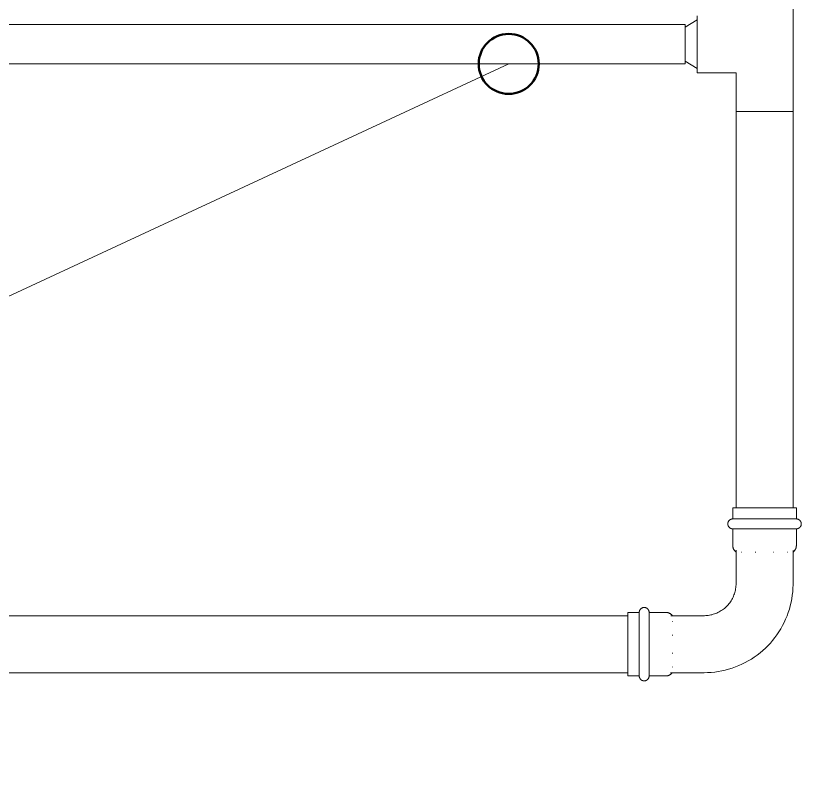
# Model space of a CAD drawing. Header units: inches. Extents: x -3679 to 241, y -496 to 1784.
# Drawn here: x -2619.94 to -2593.78, y 128.83 to 153.95 of the extents above; entities that cross this region are included whole.
import ezdxf

# ---------------------------------------------------------------- set-up
doc = ezdxf.new("R2010")
doc.units = ezdxf.units.IN
doc.header["$MEASUREMENT"] = 0
doc.layers.add('G-ANNO-DIMS', color=251, linetype='Continuous', lineweight=9)
doc.layers.add('P-PIPE', color=1, linetype='Continuous', lineweight=9)

# ---------------------------------------------------------------- blocks, each defined once
blk = doc.blocks.new('Victaulic-VicPress316-Elbow 90-45deg Style P568_P571 - Standard-V4-SECOND LEVEL')
at = {"layer": 'P-PIPE'}
for p, q in [((-1.059, 4.55), (-1.059, 4.174)), ((1.059, 4.55), (-1.059, 4.55)), ((1.059, 4.174), (1.059, 4.55)), ((-1.059, 4.174), (1.059, 4.174)), ((-1.059, 3.845), (-1.059, 3.289)), ((-1.059, 3.845), (1.059, 3.845)), ((1.059, 3.289), (1.059, 3.845)), ((-0.95, 3.136), (-0.95, 2.015)), ((-0.769, 3.071), (-0.753, 3.071)), ((-0.312, 3.071), (-0.294, 3.071)), ((0.294, 3.071), (0.312, 3.071)), ((0.753, 3.071), (0.769, 3.071)), ((0.95, 2.015), (0.95, 3.119)), ((-4.174, 1.059), (-4.55, 1.059)), ((-4.55, 1.059), (-4.55, -1.059)), ((-4.174, -1.059), (-4.174, 1.059)), ((-3.289, 1.059), (-3.845, 1.059)), ((-3.845, -1.059), (-3.845, 1.059)), ((-2.015, 0.95), (-3.119, 0.95)), ((-3.071, 0.753), (-3.071, 0.769)), ((-3.071, 0.294), (-3.071, 0.312)), ((-3.071, -0.312), (-3.071, -0.294)), ((-3.071, -0.769), (-3.071, -0.753)), ((-3.134, -0.95), (-2.015, -0.95)), ((-4.55, -1.059), (-4.174, -1.059)), ((-3.845, -1.059), (-3.289, -1.059))]:
    blk.add_line(p, q, dxfattribs=at)
at = {"layer": 'P-PIPE', "flags": 128}
for points in [[(-1.059, 3.845), (-1.066, 3.846), (-1.072, 3.846), (-1.079, 3.847), (-1.085, 3.848), (-1.092, 3.849), (-1.098, 3.85), (-1.104, 3.852), (-1.111, 3.854), (-1.117, 3.856), (-1.123, 3.858), (-1.129, 3.861), (-1.135, 3.864), (-1.141, 3.867), (-1.146, 3.871), (-1.152, 3.874), (-1.157, 3.878), (-1.162, 3.882), (-1.167, 3.886), (-1.172, 3.891), (-1.177, 3.895), (-1.181, 3.9), (-1.186, 3.905), (-1.19, 3.91), (-1.194, 3.916), (-1.197, 3.921), (-1.201, 3.927), (-1.204, 3.932), (-1.207, 3.938), (-1.21, 3.944), (-1.212, 3.95), (-1.215, 3.957), (-1.217, 3.963), (-1.218, 3.969), (-1.22, 3.976), (-1.221, 3.982), (-1.222, 3.989), (-1.223, 3.995), (-1.223, 4.002), (-1.223, 4.008), (-1.223, 4.015), (-1.223, 4.021), (-1.223, 4.028), (-1.222, 4.034), (-1.221, 4.041), (-1.219, 4.047), (-1.218, 4.054), (-1.216, 4.06), (-1.214, 4.066), (-1.211, 4.072), (-1.209, 4.078), (-1.206, 4.084), (-1.203, 4.09), (-1.199, 4.096), (-1.196, 4.101), (-1.192, 4.107), (-1.188, 4.112), (-1.184, 4.117), (-1.179, 4.122), (-1.175, 4.127), (-1.17, 4.131), (-1.165, 4.136), (-1.16, 4.14), (-1.155, 4.144), (-1.149, 4.147), (-1.144, 4.151), (-1.138, 4.154), (-1.132, 4.157), (-1.126, 4.16), (-1.12, 4.163), (-1.114, 4.165), (-1.108, 4.167), (-1.102, 4.169), (-1.095, 4.17), (-1.089, 4.172), (-1.082, 4.173), (-1.076, 4.174), (-1.069, 4.174), (-1.063, 4.174), (-1.059, 4.174)], [(1.059, 4.174), (1.058, 4.174), (1.056, 4.174), (1.051, 4.174), (1.045, 4.174), (1.038, 4.174), (1.029, 4.174), (1.018, 4.174), (1.005, 4.174), (0.991, 4.174), (0.975, 4.174), (0.958, 4.174), (0.939, 4.174), (0.919, 4.174), (0.897, 4.174), (0.874, 4.174), (0.849, 4.174), (0.823, 4.174), (0.796, 4.174), (0.768, 4.174), (0.738, 4.174), (0.707, 4.174), (0.675, 4.174), (0.642, 4.174), (0.607, 4.174), (0.572, 4.174), (0.536, 4.174), (0.499, 4.174), (0.461, 4.174), (0.423, 4.174), (0.384, 4.174), (0.344, 4.174), (0.304, 4.174), (0.263, 4.174), (0.222, 4.174), (0.18, 4.174), (0.138, 4.174), (0.096, 4.174), (0.054, 4.174), (0.011, 4.174), (-0.031, 4.174), (-0.073, 4.174), (-0.115, 4.174), (-0.157, 4.174), (-0.199, 4.174), (-0.241, 4.174), (-0.282, 4.174), (-0.322, 4.174), (-0.362, 4.174), (-0.402, 4.174), (-0.441, 4.174), (-0.479, 4.174), (-0.516, 4.174), (-0.553, 4.174), (-0.588, 4.174), (-0.623, 4.174), (-0.657, 4.174), (-0.69, 4.174), (-0.721, 4.174), (-0.752, 4.174), (-0.781, 4.174), (-0.809, 4.174), (-0.836, 4.174), (-0.861, 4.174), (-0.885, 4.174), (-0.907, 4.174), (-0.929, 4.174), (-0.948, 4.174), (-0.966, 4.174), (-0.983, 4.174), (-0.998, 4.174), (-1.011, 4.174), (-1.023, 4.174), (-1.033, 4.174), (-1.042, 4.174), (-1.048, 4.174), (-1.054, 4.174), (-1.057, 4.174), (-1.059, 4.174), (-1.059, 4.174)], [(-1.059, 4.174), (-1.058, 4.174), (-1.056, 4.174), (-1.051, 4.174), (-1.045, 4.174), (-1.038, 4.174), (-1.029, 4.174), (-1.018, 4.174)], [(1.023, 4.174), (1.033, 4.174), (1.042, 4.174), (1.048, 4.174), (1.054, 4.174), (1.057, 4.174), (1.059, 4.174), (1.059, 4.174)], [(1.059, 4.174), (1.066, 4.174), (1.072, 4.174), (1.079, 4.173), (1.085, 4.172), (1.092, 4.171), (1.098, 4.17), (1.104, 4.168), (1.111, 4.166), (1.117, 4.164), (1.123, 4.162), (1.129, 4.159), (1.135, 4.156), (1.141, 4.153), (1.146, 4.149), (1.152, 4.146), (1.157, 4.142), (1.162, 4.138), (1.167, 4.134), (1.172, 4.129), (1.177, 4.125), (1.181, 4.12), (1.186, 4.115), (1.19, 4.11), (1.194, 4.104), (1.197, 4.099), (1.201, 4.093), (1.204, 4.088), (1.207, 4.082), (1.21, 4.076), (1.212, 4.07), (1.215, 4.063), (1.217, 4.057), (1.218, 4.051), (1.22, 4.044), (1.221, 4.038), (1.222, 4.031), (1.223, 4.025), (1.223, 4.018), (1.223, 4.012), (1.223, 4.005), (1.223, 3.999), (1.223, 3.992), (1.222, 3.986), (1.221, 3.979), (1.219, 3.973), (1.218, 3.966), (1.216, 3.96), (1.214, 3.954), (1.211, 3.948), (1.209, 3.942), (1.206, 3.936), (1.203, 3.93), (1.199, 3.924), (1.196, 3.919), (1.192, 3.913), (1.188, 3.908), (1.184, 3.903), (1.179, 3.898), (1.175, 3.893), (1.17, 3.889), (1.165, 3.884), (1.16, 3.88), (1.155, 3.876), (1.149, 3.873), (1.144, 3.869), (1.138, 3.866), (1.132, 3.863), (1.126, 3.86), (1.12, 3.857), (1.114, 3.855), (1.108, 3.853), (1.102, 3.851), (1.095, 3.85), (1.089, 3.848), (1.082, 3.847), (1.076, 3.846), (1.069, 3.846), (1.063, 3.846), (1.059, 3.845)], [(-1.059, 3.845), (-1.058, 3.845), (-1.056, 3.845), (-1.051, 3.845), (-1.045, 3.845), (-1.038, 3.845), (-1.029, 3.845), (-1.018, 3.845), (-1.005, 3.845), (-0.991, 3.845), (-0.975, 3.845), (-0.958, 3.845), (-0.939, 3.845), (-0.919, 3.845), (-0.897, 3.845), (-0.874, 3.845), (-0.849, 3.845), (-0.823, 3.845), (-0.796, 3.845), (-0.768, 3.845), (-0.738, 3.845), (-0.707, 3.845), (-0.675, 3.845), (-0.642, 3.845), (-0.607, 3.845), (-0.572, 3.845), (-0.536, 3.845), (-0.499, 3.845), (-0.461, 3.845), (-0.423, 3.845), (-0.384, 3.845), (-0.344, 3.845), (-0.304, 3.845), (-0.263, 3.845), (-0.222, 3.845), (-0.18, 3.845), (-0.138, 3.845), (-0.096, 3.845), (-0.054, 3.845), (-0.011, 3.845), (0.031, 3.845), (0.073, 3.845), (0.115, 3.845), (0.157, 3.845), (0.199, 3.845), (0.241, 3.845), (0.282, 3.845), (0.322, 3.845), (0.362, 3.845), (0.402, 3.845), (0.441, 3.845), (0.479, 3.845), (0.516, 3.845), (0.553, 3.845), (0.588, 3.845), (0.623, 3.845), (0.657, 3.845), (0.69, 3.845), (0.721, 3.845), (0.752, 3.845), (0.781, 3.845), (0.809, 3.845), (0.836, 3.845), (0.861, 3.845), (0.885, 3.845), (0.907, 3.845), (0.929, 3.845), (0.948, 3.845), (0.966, 3.845), (0.983, 3.845), (0.998, 3.845), (1.011, 3.845), (1.023, 3.845), (1.033, 3.845), (1.042, 3.845), (1.048, 3.845), (1.054, 3.845), (1.057, 3.845), (1.059, 3.845), (1.059, 3.845)], [(-1.023, 3.845), (-1.033, 3.845), (-1.042, 3.845), (-1.048, 3.845), (-1.054, 3.845), (-1.057, 3.845), (-1.059, 3.845), (-1.059, 3.845)], [(1.059, 3.845), (1.058, 3.845), (1.056, 3.845), (1.051, 3.845), (1.045, 3.845), (1.038, 3.845), (1.029, 3.845), (1.018, 3.845)], [(-0.95, 3.071), (-0.959, 3.078), (-0.967, 3.085), (-0.975, 3.092), (-0.983, 3.1), (-0.99, 3.108), (-0.997, 3.116), (-1.004, 3.125), (-1.01, 3.133), (-1.016, 3.143), (-1.022, 3.152), (-1.027, 3.161), (-1.032, 3.171), (-1.037, 3.181), (-1.041, 3.191), (-1.045, 3.201), (-1.048, 3.212), (-1.051, 3.222), (-1.053, 3.233), (-1.055, 3.244), (-1.057, 3.254), (-1.058, 3.265), (-1.059, 3.276), (-1.059, 3.287), (-1.059, 3.289)], [(1.059, 3.289), (1.059, 3.278), (1.058, 3.267), (1.057, 3.256), (1.056, 3.246), (1.054, 3.235), (1.051, 3.224), (1.048, 3.214), (1.045, 3.203), (1.042, 3.193), (1.037, 3.183), (1.033, 3.173), (1.028, 3.163), (1.023, 3.154), (1.017, 3.144), (1.011, 3.135), (1.005, 3.126), (0.998, 3.118), (0.991, 3.109), (0.984, 3.101), (0.976, 3.094), (0.968, 3.086), (0.96, 3.079), (0.952, 3.072), (0.95, 3.071)], [(-0.95, 2.015), (-0.951, 1.973), (-0.953, 1.93), (-0.958, 1.888), (-0.964, 1.846), (-0.971, 1.804), (-0.981, 1.762), (-0.991, 1.721), (-1.004, 1.68), (-1.018, 1.64), (-1.034, 1.6), (-1.051, 1.562), (-1.07, 1.523), (-1.091, 1.486), (-1.113, 1.449), (-1.136, 1.414), (-1.161, 1.379), (-1.187, 1.345), (-1.214, 1.313), (-1.243, 1.281), (-1.273, 1.251), (-1.304, 1.222), (-1.337, 1.194), (-1.37, 1.168), (-1.404, 1.143), (-1.44, 1.119), (-1.476, 1.097), (-1.513, 1.076), (-1.551, 1.056), (-1.59, 1.039), (-1.629, 1.022), (-1.669, 1.008), (-1.71, 0.995), (-1.751, 0.983), (-1.792, 0.974), (-1.834, 0.965), (-1.876, 0.959), (-1.919, 0.954), (-1.961, 0.951), (-2.004, 0.95), (-2.015, 0.95)], [(-2.015, -0.95), (-1.897, -0.948), (-1.778, -0.941), (-1.66, -0.929), (-1.543, -0.912), (-1.426, -0.891), (-1.31, -0.865), (-1.196, -0.835), (-1.082, -0.799), (-0.971, -0.76), (-0.861, -0.716), (-0.752, -0.668), (-0.646, -0.615), (-0.542, -0.558), (-0.44, -0.497), (-0.341, -0.432), (-0.244, -0.363), (-0.151, -0.29), (-0.06, -0.214), (0.028, -0.134), (0.112, -0.051), (0.193, 0.036), (0.27, 0.126), (0.344, 0.219), (0.414, 0.315), (0.48, 0.413), (0.542, 0.514), (0.6, 0.618), (0.654, 0.723), (0.703, 0.831), (0.748, 0.941), (0.789, 1.052), (0.826, 1.165), (0.857, 1.279), (0.884, 1.395), (0.907, 1.511), (0.925, 1.629), (0.938, 1.746), (0.946, 1.865), (0.95, 1.983), (0.95, 2.015)], [(-4.174, 1.059), (-4.174, 1.066), (-4.174, 1.072), (-4.173, 1.079), (-4.172, 1.085), (-4.171, 1.092), (-4.17, 1.098), (-4.168, 1.104), (-4.166, 1.111), (-4.164, 1.117), (-4.162, 1.123), (-4.159, 1.129), (-4.156, 1.135), (-4.153, 1.141), (-4.149, 1.146), (-4.146, 1.152), (-4.142, 1.157), (-4.138, 1.162), (-4.134, 1.167), (-4.129, 1.172), (-4.125, 1.177), (-4.12, 1.181), (-4.115, 1.186), (-4.11, 1.19), (-4.104, 1.194), (-4.099, 1.197), (-4.093, 1.201), (-4.088, 1.204), (-4.082, 1.207), (-4.076, 1.21), (-4.07, 1.212), (-4.063, 1.215), (-4.057, 1.217), (-4.051, 1.218), (-4.044, 1.22), (-4.038, 1.221), (-4.031, 1.222), (-4.025, 1.223), (-4.018, 1.223), (-4.012, 1.223), (-4.005, 1.223), (-3.999, 1.223), (-3.992, 1.223), (-3.986, 1.222), (-3.979, 1.221), (-3.973, 1.219), (-3.966, 1.218), (-3.96, 1.216), (-3.954, 1.214), (-3.948, 1.211), (-3.942, 1.209), (-3.936, 1.206), (-3.93, 1.203), (-3.924, 1.199), (-3.919, 1.196), (-3.913, 1.192), (-3.908, 1.188), (-3.903, 1.184), (-3.898, 1.179), (-3.893, 1.175), (-3.889, 1.17), (-3.884, 1.165), (-3.88, 1.16), (-3.876, 1.155), (-3.873, 1.149), (-3.869, 1.144), (-3.866, 1.138), (-3.863, 1.132), (-3.86, 1.126), (-3.857, 1.12), (-3.855, 1.114), (-3.853, 1.108), (-3.851, 1.102), (-3.85, 1.095), (-3.848, 1.089), (-3.847, 1.082), (-3.846, 1.076), (-3.846, 1.069), (-3.846, 1.063), (-3.845, 1.059)], [(-4.174, 1.059), (-4.174, 1.058), (-4.174, 1.056), (-4.174, 1.051), (-4.174, 1.045), (-4.174, 1.038), (-4.174, 1.029), (-4.174, 1.018), (-4.174, 1.005), (-4.174, 0.991), (-4.174, 0.975), (-4.174, 0.958), (-4.174, 0.939), (-4.174, 0.919), (-4.174, 0.897), (-4.174, 0.874), (-4.174, 0.849), (-4.174, 0.823), (-4.174, 0.796), (-4.174, 0.768), (-4.174, 0.738), (-4.174, 0.707), (-4.174, 0.675), (-4.174, 0.642), (-4.174, 0.607), (-4.174, 0.572), (-4.174, 0.536), (-4.174, 0.499), (-4.174, 0.461), (-4.174, 0.423), (-4.174, 0.384), (-4.174, 0.344), (-4.174, 0.304), (-4.174, 0.263), (-4.174, 0.222), (-4.174, 0.18), (-4.174, 0.138), (-4.174, 0.096), (-4.174, 0.054), (-4.174, 0.011), (-4.174, -0.031), (-4.174, -0.073), (-4.174, -0.115), (-4.174, -0.157), (-4.174, -0.199), (-4.174, -0.241), (-4.174, -0.282), (-4.174, -0.322), (-4.174, -0.362), (-4.174, -0.402), (-4.174, -0.441), (-4.174, -0.479), (-4.174, -0.516), (-4.174, -0.553), (-4.174, -0.588), (-4.174, -0.623), (-4.174, -0.657), (-4.174, -0.69), (-4.174, -0.721), (-4.174, -0.752), (-4.174, -0.781), (-4.174, -0.809), (-4.174, -0.836), (-4.174, -0.861), (-4.174, -0.885), (-4.174, -0.907), (-4.174, -0.929), (-4.174, -0.948), (-4.174, -0.966), (-4.174, -0.983), (-4.174, -0.998), (-4.174, -1.011), (-4.174, -1.023), (-4.174, -1.033), (-4.174, -1.042), (-4.174, -1.048), (-4.174, -1.054), (-4.174, -1.057), (-4.174, -1.059), (-4.174, -1.059)], [(-4.174, 1.023), (-4.174, 1.033), (-4.174, 1.042), (-4.174, 1.048), (-4.174, 1.054), (-4.174, 1.057), (-4.174, 1.059), (-4.174, 1.059)], [(-3.845, -1.059), (-3.845, -1.058), (-3.845, -1.056), (-3.845, -1.051), (-3.845, -1.045), (-3.845, -1.038), (-3.845, -1.029), (-3.845, -1.018), (-3.845, -1.005), (-3.845, -0.991), (-3.845, -0.975), (-3.845, -0.958), (-3.845, -0.939), (-3.845, -0.919), (-3.845, -0.897), (-3.845, -0.874), (-3.845, -0.849), (-3.845, -0.823), (-3.845, -0.796), (-3.845, -0.768), (-3.845, -0.738), (-3.845, -0.707), (-3.845, -0.675), (-3.845, -0.642), (-3.845, -0.607), (-3.845, -0.572), (-3.845, -0.536), (-3.845, -0.499), (-3.845, -0.461), (-3.845, -0.423), (-3.845, -0.384), (-3.845, -0.344), (-3.845, -0.304), (-3.845, -0.263), (-3.845, -0.222), (-3.845, -0.18), (-3.845, -0.138), (-3.845, -0.096), (-3.845, -0.054), (-3.845, -0.011), (-3.845, 0.031), (-3.845, 0.073), (-3.845, 0.115), (-3.845, 0.157), (-3.845, 0.199), (-3.845, 0.241), (-3.845, 0.282), (-3.845, 0.322), (-3.845, 0.362), (-3.845, 0.402), (-3.845, 0.441), (-3.845, 0.479), (-3.845, 0.516), (-3.845, 0.553), (-3.845, 0.588), (-3.845, 0.623), (-3.845, 0.657), (-3.845, 0.69), (-3.845, 0.721), (-3.845, 0.752), (-3.845, 0.781), (-3.845, 0.809), (-3.845, 0.836), (-3.845, 0.861), (-3.845, 0.885), (-3.845, 0.907), (-3.845, 0.929), (-3.845, 0.948), (-3.845, 0.966), (-3.845, 0.983), (-3.845, 0.998), (-3.845, 1.011), (-3.845, 1.023), (-3.845, 1.033), (-3.845, 1.042), (-3.845, 1.048), (-3.845, 1.054), (-3.845, 1.057), (-3.845, 1.059), (-3.845, 1.059)], [(-3.845, 1.059), (-3.845, 1.058), (-3.845, 1.056), (-3.845, 1.051), (-3.845, 1.045), (-3.845, 1.038), (-3.845, 1.029), (-3.845, 1.018)], [(-3.289, 1.059), (-3.278, 1.059), (-3.267, 1.058), (-3.256, 1.057), (-3.246, 1.056), (-3.235, 1.054), (-3.224, 1.051), (-3.214, 1.048), (-3.203, 1.045), (-3.193, 1.042), (-3.183, 1.037), (-3.173, 1.033), (-3.163, 1.028), (-3.154, 1.023), (-3.144, 1.017), (-3.135, 1.011), (-3.126, 1.005), (-3.118, 0.998), (-3.109, 0.991), (-3.101, 0.984), (-3.094, 0.976), (-3.086, 0.968), (-3.079, 0.96), (-3.072, 0.952), (-3.071, 0.95)], [(-4.174, -1.059), (-4.174, -1.058), (-4.174, -1.056), (-4.174, -1.051), (-4.174, -1.045), (-4.174, -1.038), (-4.174, -1.029), (-4.174, -1.018)], [(-3.845, -1.023), (-3.845, -1.033), (-3.845, -1.042), (-3.845, -1.048), (-3.845, -1.054), (-3.845, -1.057), (-3.845, -1.059), (-3.845, -1.059)], [(-3.071, -0.95), (-3.078, -0.959), (-3.085, -0.967), (-3.092, -0.975), (-3.1, -0.983), (-3.108, -0.99), (-3.116, -0.997), (-3.125, -1.004), (-3.133, -1.01), (-3.143, -1.016), (-3.152, -1.022), (-3.161, -1.027), (-3.171, -1.032), (-3.181, -1.037), (-3.191, -1.041), (-3.201, -1.045), (-3.212, -1.048), (-3.222, -1.051), (-3.233, -1.053), (-3.244, -1.055), (-3.254, -1.057), (-3.265, -1.058), (-3.276, -1.059), (-3.287, -1.059), (-3.289, -1.059)], [(-3.845, -1.059), (-3.846, -1.066), (-3.846, -1.072), (-3.847, -1.079), (-3.848, -1.085), (-3.849, -1.092), (-3.85, -1.098), (-3.852, -1.104), (-3.854, -1.111), (-3.856, -1.117), (-3.858, -1.123), (-3.861, -1.129), (-3.864, -1.135), (-3.867, -1.141), (-3.871, -1.146), (-3.874, -1.152), (-3.878, -1.157), (-3.882, -1.162), (-3.886, -1.167), (-3.891, -1.172), (-3.895, -1.177), (-3.9, -1.181), (-3.905, -1.186), (-3.91, -1.19), (-3.916, -1.194), (-3.921, -1.197), (-3.927, -1.201), (-3.932, -1.204), (-3.938, -1.207), (-3.944, -1.21), (-3.95, -1.212), (-3.957, -1.215), (-3.963, -1.217), (-3.969, -1.218), (-3.976, -1.22), (-3.982, -1.221), (-3.989, -1.222), (-3.995, -1.223), (-4.002, -1.223), (-4.008, -1.223), (-4.015, -1.223), (-4.021, -1.223), (-4.028, -1.223), (-4.034, -1.222), (-4.041, -1.221), (-4.047, -1.219), (-4.054, -1.218), (-4.06, -1.216), (-4.066, -1.214), (-4.072, -1.211), (-4.078, -1.209), (-4.084, -1.206), (-4.09, -1.203), (-4.096, -1.199), (-4.101, -1.196), (-4.107, -1.192), (-4.112, -1.188), (-4.117, -1.184), (-4.122, -1.179), (-4.127, -1.175), (-4.131, -1.17), (-4.136, -1.165), (-4.14, -1.16), (-4.144, -1.155), (-4.147, -1.149), (-4.151, -1.144), (-4.154, -1.138), (-4.157, -1.132), (-4.16, -1.126), (-4.163, -1.12), (-4.165, -1.114), (-4.167, -1.108), (-4.169, -1.102), (-4.17, -1.095), (-4.172, -1.089), (-4.173, -1.082), (-4.174, -1.076), (-4.174, -1.069), (-4.174, -1.063), (-4.174, -1.059)]]:
    blk.add_lwpolyline(points, dxfattribs=at)

msp = doc.modelspace()

# ---------------------------------------------------------------- linework, layer by layer
at = {"layer": 'G-ANNO-DIMS'}
msp.add_line((-2603.523, 152.343), (-2654.088, 128.829), dxfattribs=at)
at = {"layer": 'G-ANNO-DIMS', "lineweight": 50}
msp.add_circle((-2603.523, 152.343), 1, dxfattribs=at)
at = {"layer": 'P-PIPE'}
for p, q in [((-2594.049, 150.756), (-2594.049, 155.244)), ((-2597.244, 152.049), (-2597.244, 153.951)), ((-2597.65, 153.657), (-2663.63, 153.657)), ((-2597.244, 153.813), (-2597.65, 153.563)), ((-2597.65, 153.657), (-2597.65, 152.343)), ((-2663.63, 152.343), (-2597.65, 152.343)), ((-2597.65, 152.438), (-2597.244, 152.188)), ((-2597.244, 152.049), (-2595.951, 152.049)), ((-2595.951, 152.049), (-2595.951, 150.756)), ((-2594.049, 150.756), (-2595.951, 150.756)), ((-2595.95, 150.756), (-2595.95, 137.55)), ((-2595.823, 150.756), (-2595.672, 150.756)), ((-2595.672, 150.756), (-2595.475, 150.756)), ((-2595.475, 150.756), (-2595.246, 150.756)), ((-2595.246, 150.756), (-2594.754, 150.756)), ((-2594.754, 150.756), (-2594.525, 150.756)), ((-2594.525, 150.756), (-2594.328, 150.756)), ((-2594.328, 150.756), (-2594.177, 150.756)), ((-2594.05, 137.55), (-2594.05, 150.756)), ((-2599.55, 133.95), (-2638.6, 133.95)), ((-2638.6, 132.05), (-2599.55, 132.05))]:
    msp.add_line(p, q, dxfattribs=at)

# ---------------------------------------------------------------- block references
msp.add_blockref('Victaulic-VicPress316-Elbow 90-45deg Style P568_P571 - Standard-V4-SECOND LEVEL', (-2595, 133), dxfattribs=at)

doc.saveas('drawing.dxf')
